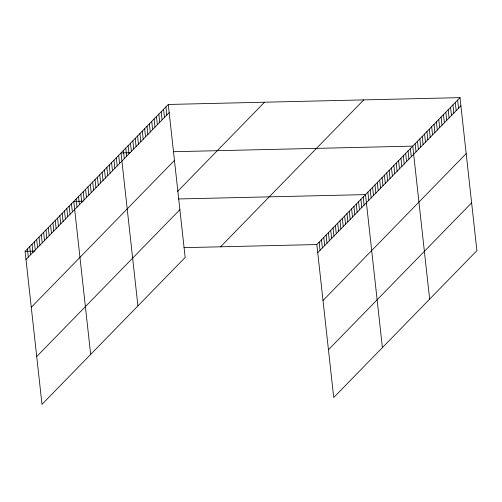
<?xml version="1.0" encoding="UTF-8"?>
<svg xmlns="http://www.w3.org/2000/svg" width="502" height="502" viewBox="0 0 502 502"><rect width="100%" height="100%" fill="white"/><g stroke="black" fill="none" stroke-linecap="round" stroke-linejoin="round"><path stroke-width="0.75" d="M168.277 104.46L185.163 257.451L41.992 404.355L25.1 251.358L168.277 104.46L460.008 97.645L476.9 250.642L333.723 397.54L316.837 244.549L460.008 97.645M25.997 259.515L169.174 112.611M31.275 307.312L174.451 160.408M177.614 191.406L264.548 102.207M36.715 356.558L179.892 209.654M220.56 246.796L363.737 99.892M317.735 252.707L460.911 105.803M323.012 300.503L466.189 153.599M328.446 349.743L471.623 202.846M130.507 152.715L121.026 152.934L137.918 305.931M173.541 151.711L412.763 146.126L429.649 299.117M83.263 201.195L73.781 201.415L90.667 354.406M178.442 198.968L365.512 194.6L382.405 347.597M25.1 251.358L34.582 251.138M183.939 247.655L316.837 244.549M457.648 100.067L458.546 108.225M455.283 102.496L456.186 110.647M452.923 104.918L453.821 113.075M450.558 107.34L451.461 115.498M448.198 109.769L449.095 117.92M445.832 112.191L446.736 120.342M443.473 114.613L444.37 122.77M441.107 117.035L442.011 125.193M438.748 119.463L439.645 127.615M436.389 121.886L437.286 130.043M434.023 124.308L434.927 132.465M431.664 126.736L432.561 134.887M429.298 129.158L430.201 137.31M426.938 131.58L427.836 139.738M424.573 134.003L425.476 142.16M422.213 136.431L423.111 144.582M419.848 138.853L420.751 147.011M417.488 141.275L418.386 149.433M415.123 143.697L416.026 151.855M410.398 148.548L411.301 156.706M408.038 150.97L408.935 159.128M405.672 153.399L406.576 161.55M403.313 155.821L404.21 163.978M400.947 158.243L401.851 166.4M398.588 160.665L399.485 168.823M396.222 163.094L397.126 171.245M393.863 165.516L394.76 173.673M391.497 167.938L392.401 176.095M389.138 170.366L390.035 178.517M386.778 172.788L387.676 180.94M384.413 175.211L385.316 183.368M382.053 177.633L382.951 185.79M379.688 180.061L380.591 188.212M377.328 182.483L378.226 190.641M374.963 184.905L375.866 193.063M372.603 187.334L373.501 195.485M370.238 189.756L371.141 197.907M367.878 192.178L368.775 200.336M363.197 196.979L364.094 205.136M360.875 199.357L361.779 207.514M358.56 201.735L359.457 209.892M356.244 204.119L357.142 212.271M353.923 206.498L354.826 214.649M351.607 208.876L352.504 217.027M349.285 211.254L350.189 219.405M346.97 213.632L347.867 221.784M344.654 216.011L345.552 224.162M342.333 218.389L343.236 226.54M340.017 220.767L340.914 228.918M337.695 223.145L338.599 231.296M335.38 225.523L336.277 233.675M333.058 227.902L333.962 236.053M330.743 230.28L331.646 238.437M328.427 232.658L329.325 240.816M326.105 235.036L327.009 243.194M323.79 237.415L324.687 245.572M321.468 239.793L322.372 247.95M319.153 242.171L320.05 250.329M165.911 106.882L166.815 115.033M163.552 109.304L164.449 117.462M161.186 111.726L162.09 119.884M158.827 114.155L159.724 122.306M156.461 116.577L157.364 124.734M154.101 118.999L154.999 127.157M151.736 121.428L152.639 129.579M149.376 123.85L150.274 132.001M147.011 126.272L147.914 134.429M144.651 128.694L145.549 136.851M142.286 131.122L143.189 139.274M139.926 133.545L140.824 141.702M137.567 135.967L138.464 144.124M135.201 138.389L136.105 146.546M132.842 140.817L133.739 148.968M130.476 143.239L131.38 151.397M128.117 145.662L129.014 153.819M125.751 148.09L126.655 156.241M123.392 150.512L124.289 158.67M118.667 155.356L119.564 163.514M116.301 157.785L117.204 165.936M113.941 160.207L114.839 168.365M111.576 162.629L112.479 170.787M109.216 165.058L110.114 173.209M106.851 167.48L107.754 175.631M104.491 169.902L105.389 178.059M102.126 172.324L103.029 180.482M99.766 174.752L100.664 182.904M97.401 177.175L98.304 185.332M95.041 179.597L95.938 187.754M92.675 182.025L93.579 190.176M90.316 184.447L91.213 192.599M87.957 186.869L88.854 195.027M85.591 189.292L86.495 197.449M83.232 191.72L84.129 199.871M80.866 194.142L81.77 202.3M78.507 196.564L79.404 204.722M76.141 198.987L77.044 207.144M71.46 203.793L72.363 211.944M69.144 206.171L70.042 214.323M66.822 208.55L67.726 216.707M64.507 210.928L65.411 219.085M62.192 213.306L63.089 221.464M59.87 215.684L60.773 223.842M57.554 218.063L58.452 226.22M55.233 220.441L56.136 228.598M52.917 222.819L53.814 230.976M50.602 225.197L51.499 233.355M48.28 227.575L49.183 235.733M45.964 229.954L46.862 238.111M43.643 232.332L44.546 240.489M41.327 234.71L42.224 242.868M39.005 237.088L39.909 245.246M36.69 239.467L37.594 247.624M34.374 241.845L35.272 250.002M32.053 244.223L32.956 252.38M29.737 246.601L30.635 254.759M27.415 248.979L28.319 257.137"/></g></svg>
